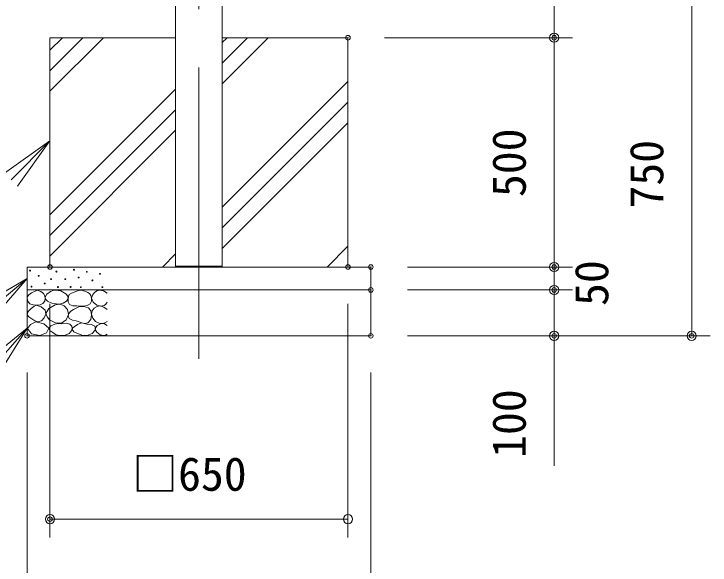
# Model space of a CAD drawing. Units: millimetres at full size, sheet at 1:20; details may follow other scales. Extents: x 10 to 16810, y -4 to 11884.
# Drawn here: x 8876 to 10395, y 2696 to 3898 of the extents above; entities that cross this region are included whole.
import ezdxf
from ezdxf.enums import TextEntityAlignment as Align

# ---------------------------------------------------------------- set-up
doc = ezdxf.new("R2010")
doc.units = ezdxf.units.MM
doc.header["$LTSCALE"] = 20
doc.header["$PDMODE"] = 32
doc.header["$PDSIZE"] = 10
doc.linetypes.add('USER1', pattern=[50.8, 31.75, -6.35, 6.35, -6.35])
doc.layers.add('LY_5', color=2, linetype='Continuous', lineweight=18)
doc.layers.add('LY_6', color=7, linetype='Continuous', lineweight=0)
doc.styles.add('ＭＳ ゴシック', font='')
doc.styles.get('ＭＳ ゴシック').set_extended_font_data('MS Gothic')

# ---------------------------------------------------------------- blocks, each defined once
blk = doc.blocks.new('-001-MS_2')
at = {"color": 7, "linetype": 'Continuous', "lineweight": 0}
for p, q in [((9.77, 93.38), (3.92, 89.34)), ((15.99, 96.86), (9.77, 93.38)), ((22.45, 99.4), (15.99, 96.86)), ((29.91, 96.94), (22.45, 99.4)), ((36.07, 92.11), (29.91, 96.94)), ((39.03, 87.18), (36.07, 92.11)), ((51.33, 96.79), (43.36, 91)), ((56.97, 98.88), (51.33, 96.79)), ((61.87, 99.49), (56.97, 98.88)), ((73.64, 97.86), (61.87, 99.49)), ((84.31, 91.65), (73.64, 97.86)), ((89.01, 86.31), (84.31, 91.65)), ((96.8, 93), (92.03, 89.85)), ((102.95, 95.22), (96.8, 93)), ((108.43, 97.47), (102.95, 95.22)), ((113.69, 99.7), (108.43, 97.47)), ((121.01, 98.66), (113.69, 99.7)), ((128.19, 96.48), (121.01, 98.66)), ((132.84, 94.49), (128.19, 96.48)), ((136.25, 92), (132.84, 94.49)), ((139.31, 87.51), (136.25, 92)), ((147.12, 94.25), (142.65, 88.94)), ((152.27, 97.95), (147.12, 94.25)), ((157.89, 99.64), (152.27, 97.95)), ((166.57, 98.15), (157.89, 99.64)), ((175, 93.3), (166.57, 98.15)), ((3.92, 89.34), (0.27, 83.88)), ((0.27, 83.88), (1.28, 76.29)), ((1.28, 76.29), (6.29, 69.94)), ((38.56, 75.54), (39.88, 81.98)), ((39.88, 81.98), (39.03, 87.18)), ((43.36, 91), (39.71, 84.09)), ((39.71, 84.09), (40.58, 80.12)), ((40.58, 80.12), (44.3, 75.71)), ((86.23, 75.46), (89.98, 81.65)), ((89.98, 81.65), (89.01, 86.31)), ((90.14, 85.46), (89.71, 79.83)), ((89.71, 79.83), (90, 73.7)), ((92.03, 89.85), (90.14, 85.46)), ((140.9, 81.8), (139.31, 87.51)), ((140.56, 75.29), (140.9, 81.8)), ((142.65, 88.94), (140.78, 82.21)), ((140.78, 82.21), (144.45, 73.44)), ((6.29, 69.94), (13.15, 67.35)), ((14.58, 63.66), (9.14, 59.48)), ((13.15, 67.35), (20.86, 67.08)), ((19.91, 66.45), (14.58, 63.66)), ((31.08, 63.24), (19.91, 66.45)), ((20.86, 67.08), (28.48, 67.69)), ((28.48, 67.69), (34.81, 70.25)), ((39.24, 55.99), (31.08, 63.24)), ((34.81, 70.25), (38.56, 75.54)), ((44.3, 75.71), (53.79, 70.93)), ((61.06, 67.6), (47.31, 59.54)), ((53.79, 70.93), (63.76, 69.49)), ((72.24, 68.87), (61.06, 67.6)), ((63.76, 69.49), (71.12, 69.32)), ((71.12, 69.32), (78.63, 70.84)), ((81.06, 65.44), (72.24, 68.87)), ((78.63, 70.84), (86.23, 75.46)), ((87.97, 57.29), (81.06, 65.44)), ((90, 73.7), (92.39, 68.55)), ((92.39, 68.55), (99.76, 65.68)), ((99.76, 65.68), (108.86, 65.33)), ((112.69, 63.08), (107.19, 60.29)), ((108.86, 65.33), (116.14, 64.75)), ((123.7, 64.21), (112.69, 63.08)), ((116.14, 64.75), (123.36, 64.44)), ((123.36, 64.44), (131.47, 65.82)), ((133.77, 60.92), (123.7, 64.21)), ((131.47, 65.82), (137.86, 69.63)), ((139.09, 54.29), (133.77, 60.92)), ((137.86, 69.63), (140.56, 75.29)), ((144.45, 73.44), (152.5, 67)), ((152.77, 63.87), (146.8, 60.03)), ((152.5, 67), (160.8, 64.62)), ((159.47, 65.1), (152.77, 63.87)), ((167.54, 62.64), (159.47, 65.1)), ((160.8, 64.62), (168.03, 65.73)), ((174.68, 57.18), (167.54, 62.64)), ((168.03, 65.73), (172.08, 69.11)), ((172.08, 69.11), (175, 73.65)), ((2.69, 52.66), (0.27, 45.85)), ((0.27, 45.85), (3.9, 41.03)), ((9.14, 59.48), (2.69, 52.66)), ((37.66, 39.2), (40.76, 47.48)), ((40.76, 47.48), (39.24, 55.99)), ((47.31, 59.54), (41.33, 48.68)), ((41.33, 48.68), (43.97, 41.48)), ((85.4, 34.78), (90.25, 46.52)), ((90.25, 46.52), (87.97, 57.29)), ((91.06, 48.76), (90.07, 43.23)), ((95.41, 53.53), (91.06, 48.76)), ((101.61, 57.14), (95.41, 53.53)), ((107.19, 60.29), (101.61, 57.14)), ((138.87, 35.72), (140.8, 45.79)), ((140.8, 45.79), (139.09, 54.29)), ((142.41, 54.25), (140.78, 47.04)), ((140.78, 47.04), (143.44, 38.43)), ((146.8, 60.03), (142.41, 54.25)), ((3.9, 41.03), (10.41, 36.67)), ((19.09, 30.52), (7.78, 24.5)), ((10.41, 36.67), (17.05, 32.38)), ((17.05, 32.38), (23.72, 30.33)), ((36.88, 25.89), (19.09, 30.52)), ((23.72, 30.33), (31.36, 32.78)), ((31.36, 32.78), (37.66, 39.2)), ((43.97, 41.48), (49.17, 35.16)), ((49.17, 35.16), (61.76, 28.31)), ((75.12, 27.32), (85.4, 34.78)), ((90.07, 43.23), (92.15, 37.68)), ((92.15, 37.68), (98.86, 33.92)), ((98.86, 33.92), (107.01, 32.27)), ((107.01, 32.27), (113.43, 30.11)), ((132.69, 28.49), (138.87, 35.72)), ((143.44, 38.43), (149.65, 31.51)), ((149.65, 31.51), (157.29, 27.64)), ((170.01, 28.2), (174.68, 30.88)), ((7.78, 24.5), (0.96, 15.68)), ((0.96, 15.68), (9.45, 4.41)), ((47.66, 16.78), (36.88, 25.89)), ((42.24, 6.41), (47.66, 16.78)), ((51.59, 21.5), (47.28, 16.1)), ((47.28, 16.1), (49.96, 11.42)), ((60.52, 25.56), (51.59, 21.5)), ((68.66, 27), (60.52, 25.56)), ((61.76, 28.31), (75.12, 27.32)), ((76.2, 26.37), (68.66, 27)), ((85.1, 27.83), (76.2, 26.37)), ((93.5, 25.29), (85.1, 27.83)), ((97.57, 20.71), (93.5, 25.29)), ((96.58, 9.83), (98.63, 15.56)), ((98.63, 15.56), (97.57, 20.71)), ((100.07, 17.31), (98.23, 13.88)), ((103.1, 19.83), (100.07, 17.31)), ((110.04, 24.61), (103.1, 19.83)), ((118.5, 28.21), (110.04, 24.61)), ((113.43, 30.11), (119.72, 27.95)), ((124.44, 26.75), (118.5, 28.21)), ((119.72, 27.95), (126.09, 26.92)), ((130.67, 25.5), (124.44, 26.75)), ((126.09, 26.92), (132.69, 28.49)), ((140.33, 24.68), (130.67, 25.5)), ((147.97, 20.91), (140.33, 24.68)), ((149.32, 16.52), (147.97, 20.91)), ((148.51, 12.53), (149.32, 16.52)), ((152.98, 22.43), (148.7, 15.67)), ((148.7, 15.67), (149.31, 12)), ((161.69, 26.76), (152.98, 22.43)), ((157.29, 27.64), (164.86, 26.76)), ((168.98, 25.96), (161.69, 26.76)), ((164.86, 26.76), (170.01, 28.2)), ((175, 22.64), (168.98, 25.96)), ((9.45, 4.41), (27.89, 0.3)), ((27.89, 0.3), (42.24, 6.41)), ((49.96, 11.42), (55.93, 6.91)), ((55.93, 6.91), (62.4, 3.07)), ((62.4, 3.07), (69.71, 0.69)), ((69.71, 0.69), (81.56, 0.93)), ((81.56, 0.93), (91.88, 5.02)), ((91.88, 5.02), (96.58, 9.83)), ((98.23, 13.88), (102.2, 8.39)), ((102.2, 8.39), (112.02, 4.15)), ((112.02, 4.15), (121.76, 0.92)), ((121.76, 0.92), (130.94, 0.37)), ((130.94, 0.37), (141.78, 4.87)), ((141.78, 4.87), (148.51, 12.53)), ((149.31, 12), (152.19, 7.75)), ((152.19, 7.75), (159.35, 2.28)), ((159.35, 2.28), (166.76, 0.46)), ((166.76, 0.46), (171.06, 1.51)), ((171.06, 1.51), (175, 3.63))]:
    blk.add_line(p, q, dxfattribs=at)
for centre in [(6.61, 142.18), (63.96, 139.96), (102.42, 144.09), (130.53, 139.5), (25.62, 130.77), (52.55, 123.48), (83.5, 123.55), (112.42, 127.06), (142.69, 120.85), (158.91, 135.17), (9.77, 107.32), (38.61, 113.98), (67.44, 106.37), (95.12, 106.52), (117.28, 105.98), (164.31, 105.98)]:
    blk.add_circle(centre, 1, dxfattribs=at)
blk = doc.blocks.new('-012-_DOTBLANK')
at = {"color": 7, "linetype": 'Continuous', "lineweight": 0}
blk.add_line((-0.5, 0), (-1, 0), dxfattribs=at)
blk.add_circle((0, 0), 0.5, dxfattribs=at)
blk = doc.blocks.new('-003-_U3')
at = {"color": 7, "linetype": 'Continuous', "lineweight": 0}
for p, q in [((-1, 0.1667), (0, 0)), ((0, 0), (-1, 0)), ((-1, -0.1667), (0, 0))]:
    blk.add_line(p, q, dxfattribs=at)

msp = doc.modelspace()

# ---------------------------------------------------------------- linework, layer by layer
at = {"layer": 'LY_5', "color": 7, "linetype": 'USER1', "lineweight": 0}
msp.add_line((9279.62, 3146.17), (9279.62, 6696.17), dxfattribs=at)
at = {"layer": 'LY_5', "color": 7, "lineweight": 0}
for p, q in [((9228.82, 3346.17), (9228.82, 5487.87)), ((9330.42, 3346.17), (9330.42, 5487.87)), ((8954.62, 3729.31), (9071.48, 3846.17)), ((8954.62, 3774.21), (9026.58, 3846.17)), ((8954.62, 3819.11), (8981.68, 3846.17)), ((8954.62, 3846.17), (8954.62, 3346.17)), ((9228.82, 3846.17), (8954.62, 3846.17)), ((9330.42, 3745.9), (9430.69, 3846.17)), ((9330.42, 3790.8), (9385.79, 3846.17)), ((9330.42, 3835.7), (9340.89, 3846.17)), ((9604.62, 3846.17), (9330.42, 3846.17)), ((9604.62, 3346.17), (9604.62, 3846.17)), ((9330.42, 3476.49), (9604.62, 3750.69)), ((8954.62, 3459.9), (9228.82, 3734.1)), ((9330.42, 3431.59), (9604.62, 3705.79)), ((8954.62, 3415), (9228.82, 3689.2)), ((9330.42, 3386.69), (9604.62, 3660.89)), ((8954.62, 3370.1), (9228.82, 3644.3)), ((9559.31, 3346.17), (9604.62, 3391.48)), ((9200.1, 3346.17), (9228.82, 3374.89)), ((8904.62, 3346.17), (9654.62, 3346.17)), ((8904.62, 3346.17), (8904.62, 3196.17)), ((9228.82, 3346.17), (9330.42, 3346.17)), ((9604.21, 3346.17), (9604.62, 3346.58)), ((9654.62, 3196.17), (9654.62, 3346.17)), ((8904.62, 3296.17), (9654.62, 3296.17)), ((8904.62, 3196.17), (9654.62, 3196.17))]:
    msp.add_line(p, q, dxfattribs=at)
at = {"layer": 'LY_5'}
msp.add_line((9228.82, 3348.17), (9330.42, 3348.17), dxfattribs=at)
at = {"layer": 'LY_6'}
for p, q in [((10054.62, 3946.17), (10054.62, 3846.17)), ((10354.62, 3946.17), (10354.62, 3196.17)), ((9684.62, 3846.17), (10094.62, 3846.17)), ((9684.62, 3846.17), (10094.62, 3846.17)), ((10054.62, 3846.17), (10054.62, 3726.17)), ((10054.62, 3846.17), (10054.62, 3346.17)), ((10054.62, 3346.17), (10054.62, 3466.17)), ((10054.62, 3296.17), (10054.62, 3416.17)), ((9734.62, 3346.17), (10094.62, 3346.17)), ((9734.62, 3346.17), (10094.62, 3346.17)), ((10054.62, 3346.17), (10054.62, 3296.17)), ((9734.62, 3296.17), (10094.62, 3296.17)), ((9734.62, 3296.17), (10094.62, 3296.17)), ((10054.62, 3296.17), (10054.62, 3244.98)), ((10054.62, 3296.17), (10054.62, 3176.17)), ((10054.62, 3296.17), (10054.62, 3196.17)), ((8954.62, 3266.17), (8954.62, 2756.17)), ((9604.62, 3266.17), (9604.62, 2756.17)), ((9734.62, 3196.17), (10094.62, 3196.17)), ((9734.62, 3196.17), (10394.62, 3196.17)), ((10054.62, 3196.17), (10054.62, 2912.74)), ((10054.62, 3196.17), (10054.62, 3076.17)), ((8904.62, 3116.17), (8904.62, 2456.17)), ((9654.62, 3116.17), (9654.62, 2456.17)), ((9604.62, 2796.17), (8954.62, 2796.17))]:
    msp.add_line(p, q, dxfattribs=at)
for p in [(9604.62, 3846.17), (9604.62, 3846.17), (10054.62, 3846.17), (8954.62, 3346.17), (9604.62, 3346.17), (9654.62, 3346.17), (9654.62, 3346.17), (10054.62, 3346.17), (9654.62, 3296.17), (9654.62, 3296.17), (10054.62, 3296.17), (8904.62, 3196.17), (9654.62, 3196.17), (9654.62, 3196.17), (9654.62, 3196.17), (10054.62, 3196.17), (10354.62, 3196.17), (8954.62, 2796.17)]:
    msp.add_point(p, dxfattribs=at)

# ---------------------------------------------------------------- block references
at = {"layer": 'LY_5'}
msp.add_blockref('-001-MS_2', (8904.62, 3196.17), dxfattribs=at)
at = {"layer": 'LY_6'}
for name, p, xscale, yscale, rotation in [('-012-_DOTBLANK', (10054.62, 3846.17), 20, 20, 90), ('-012-_DOTBLANK', (10054.62, 3846.17), 20, 20, 90), ('-003-_U3', (8954.62, 3621.17), 120, 120, 45), ('-012-_DOTBLANK', (10054.62, 3346.17), 20, 20, 270), ('-012-_DOTBLANK', (10054.62, 3346.17), 20, 20, 270), ('-003-_U3', (8904.62, 3321.17), 120, 120, 39.80557), ('-012-_DOTBLANK', (10054.62, 3296.17), 20, 20, 270), ('-012-_DOTBLANK', (10054.62, 3296.17), 20, 20, 90), ('-003-_U3', (8904.62, 3213.13), 120, 120, 48.73992), ('-012-_DOTBLANK', (10054.62, 3196.17), 20, 20, 90), ('-012-_DOTBLANK', (10354.62, 3196.17), 20, 20, 270), ('-012-_DOTBLANK', (8954.62, 2796.17), 20, 20, 180)]:
    msp.add_blockref(name, p, dxfattribs=dict(at, xscale=xscale, yscale=yscale, rotation=rotation))
at = {"layer": 'LY_6', "xscale": 20, "yscale": 20}
msp.add_blockref('-012-_DOTBLANK', (9604.62, 2796.17), dxfattribs=at)

# ---------------------------------------------------------------- texts
at = {"layer": 'LY_6', "style": 'ＭＳ ゴシック'}
for s, p in [('500', (10014.62, 3498.69)), ('750', (10314.62, 3473.69)), ('50', (10194.62, 3261.28)), ('100', (10014.62, 2929.93))]:
    msp.add_text(s, height=73.31, rotation=90, dxfattribs=at).set_placement(p, align=Align.BOTTOM_LEFT)
msp.add_text('□650', height=73.31, dxfattribs=at).set_placement((9134.1, 2836.17), align=Align.BOTTOM_LEFT)

doc.saveas('drawing.dxf')
